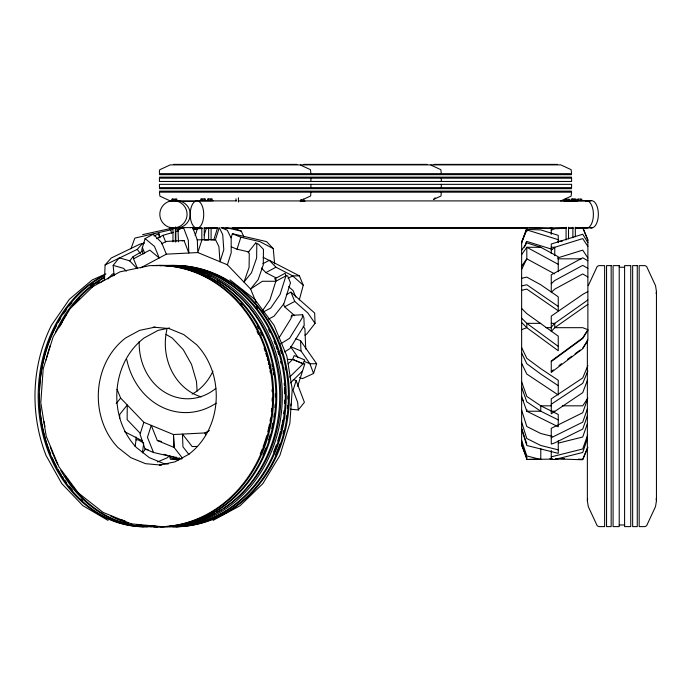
<?xml version="1.0" encoding="UTF-8"?>
<svg xmlns="http://www.w3.org/2000/svg" width="691" height="691" viewBox="0 0 691 691"><rect width="100%" height="100%" fill="white"/><g stroke="black" fill="none" stroke-linecap="round" stroke-linejoin="round"><path stroke-width="1.04" d="M119.69 418.591L119.724 414.393L127.265 404.986L127.135 419.662L140.403 433.507M104.496 279.613L105.092 264.938L111.234 258.019L139.85 244.182L144.514 243.007M284.58 351.909L289.952 348.601L304.204 325.539L303.902 317.86L302.623 314.742L291.464 315.312L291.058 318.43L278.939 338.029M302.623 314.742L302.217 317.86L289.546 338.348L280.598 343.868M135.099 446.576L136.058 439.813M143.616 444.054L142.372 452.847L145.585 449.046M588.274 285.651L597.214 266.432L598.881 265.62L604.634 265.62L604.634 526.611L598.881 526.611L597.214 525.799L588.274 506.581L587.359 500.716L587.67 498.764M656.148 293.468L656.45 291.516L655.534 285.651L646.595 266.432L644.936 265.62L639.175 265.62L639.175 526.611L644.936 526.611L646.595 525.799L655.534 506.581L656.45 500.716L656.45 291.516M256.223 302.693L250.617 289.028L227.382 264.791L197.799 252.552L166.35 254.158L161.616 242.61L153.221 234.24L145.084 238.594L141.681 250.125L143.253 253.968M299.298 299.903L303.254 285.245L299.41 275.864L269.326 260.3L262.891 263.729M178.805 459.757L178.433 458.729L172.197 458.383L169.666 456.924L170.487 459.299L178.805 459.757L179.375 457.839M195.182 235.648L197.401 228.652L202.394 228.401M117.029 389.283L120.631 398.068L143.858 422.305L140.048 434.285L145.05 448.986L153.497 452.484L181.768 458.997M204.165 235.182L206.384 228.194L217.76 227.866M217.605 227.788L213.804 239.777L215.488 239.604L219.289 227.615L222.718 234.612L223.798 249.745L219.988 261.734L218.917 246.592L215.488 239.604L197.03 239.855M225.396 229.619L226.026 227.615L241.297 231.148L243.923 236.987M231.122 237.73L232.392 233.739L266.562 241.608L273.265 248.596L274.621 263.919M227.382 264.791L231.191 252.811L231.174 238.11L227.313 230.241L220.973 227.615M249.028 251.973L237.039 249.218L240.848 237.238L232.392 233.739M293.278 379.428L296.137 380.611L293.079 390.26L297.666 402.317L298.287 409.962L290.384 409.176M290.617 405.764L291.395 403.328M297.596 386.329L304.861 363.734L303.168 363.76L292.664 359.415L287.491 359.415M299.548 377.459L302.408 378.642L313.559 373.477L316.651 363.734L300.576 340.706L295.808 338.728M202.014 239.604L197.799 252.552L197.298 239.812L192.539 227.33L190.517 227.745M521.636 243.18L526.801 227.615L526.801 231.615M587.54 438.353L582.72 452.484L554.761 459.48L551.263 459.48L551.263 450.48M587.195 424.265L582.72 437.006L558.363 443.095M587.54 435.261L582.72 448.986L551.263 456.855M587.54 399.044L582.72 412.743L551.263 428.316L551.263 444.088L554.761 442.914L582.72 429.068L587.54 415.377M587.54 408.45L582.72 422.149L551.263 437.723M130.901 248.89L134.823 238.11L172.75 229.369M587.514 380.041L582.72 392.652L551.263 413.814L551.263 398.862L582.72 377.96L587.877 365.539M288.156 363.846L292.673 359.398L294.202 355.571L304.705 359.916L303.168 363.76L289.615 377.087M587.082 448.735L582.72 459.299L578.419 459.161M587.877 447.276L582.72 459.757L555.46 458.867M521.636 242.299L526.801 229.896L558.25 239.673M525.609 243.837L526.404 241.928M524.417 247.162L526.801 241.444L552.161 249.33M587.877 370.937L582.72 383.358L551.263 404.261M521.636 269.404L526.801 258.823L526.801 247.283L540.777 247.283L558.25 256.741L558.25 271.667M587.877 330.229L582.72 338.495L551.263 361.557M582.72 348.178L587.367 340.732M587.877 398.068L582.72 405.833L562.284 405.824M262.373 310.881L269.965 299.851L275.821 281.272L275.018 278.672L285.133 273.273L285.936 275.864L280.088 294.444L270.734 308.022L263.383 311.952M521.636 250.246L526.801 242.895L540.777 247.283M521.636 254.634L526.801 247.283L558.25 264.316M521.636 266.182L526.801 258.823L554.553 273.861M178.477 241.841L178.019 230.172L179.064 228.712L183.556 227.788L188.315 240.278L188.816 253.01L184.056 240.52L166.099 241.444L161.573 243.854M169.33 228.997L170.625 227.33M286.324 294.582L290.92 292.129L314.647 313.032L315.053 323.371L306.666 334.099L304.826 335.083M114.058 275.467L113.16 265.37L119.223 257.795L129.597 260.783L137.155 268.661M129.64 260.948L133.009 256.741L142.787 250.963M116.235 403.553L120.631 398.068M255.67 243.007L248.129 252.414L249.287 253.588L249.08 267.426L243.983 282.101L251.515 272.695L256.62 258.019L256.819 244.182L255.67 243.007L258.503 244.182L263.478 249.373L263.254 264.938L258.158 279.613L250.617 289.028L262.355 281.272L275.821 281.272L285.936 275.864L287.62 275.864L290.479 282.835L283.897 303.738L274.068 316.158L268.557 319.104M298.287 409.962L304.403 402.317L296.137 380.611M107.969 278.957L112.072 274.344L113.963 273.429M105.092 264.938L137.276 249.373L141.888 244.182L143.642 243.396M551.263 327.18L554.761 323.336L587.877 299.989M290.401 382.944L302.563 370.972M92.879 286.592L70.154 308.661L53.207 336.69L43.196 368.769L40.804 402.715L46.193 436.211L58.994 466.969L78.333 492.899M551.263 283.751L554.761 280.511L582.72 265.37L587.877 268.35M551.263 371.784L553.361 369.91M169.545 455.758L167.127 457.813L157.47 461.994M551.263 250.125L554.761 247.283L582.72 238.594L587.877 246.419M587.877 304.334L554.761 327.681L551.263 331.525L551.263 316.107L582.72 294.409L587.877 291.542M558.993 365.565L561.533 363.699M567.466 359.355L571.707 356.245M575.093 353.766L580.181 350.035M112.866 275.864L114.602 274.828M93.026 286.454L120.009 271.831L149.636 265.62L152.409 265.62A130.659 114.499 -90 0 1 272.643 391.927A130.659 114.499 -90 0 1 159.742 526.767M189.023 454.168L174.961 461.856L159.414 465.112L161.262 465.112L145.507 463.67L130.841 457.667L117.945 447.535C89.191 417.338 92.188 363.449 125.676 337.925L139.591 330.376L155.138 327.119M213.035 520.401L240.019 505.777L262.891 483.57L279.838 455.542L289.849 423.462L292.241 389.517L286.851 356.02L274.051 325.262L254.711 299.333M156.641 238.706L162.972 235.329L173.303 232.314M178.019 230.172L180.748 228.712M140.619 267.892L166.35 254.158M261.423 268.004L265.845 272.617L275.959 267.218L292.673 275.864L303.254 285.245M288.078 278.318L292.673 275.864L299.41 275.864M283.465 304.031L284.614 306.813L294.729 301.414L307.91 313.032L315.053 323.371M143.858 422.305L173.45 434.544L204.916 432.937L209.416 430.519M560.764 200.934L571.146 196.14L571.587 192.167L159.431 192.167L159.871 196.14L170.254 200.934L236.365 200.891M303.029 199.492L310.639 195.976L310.898 192.167M433.421 199.492L441.031 195.976L441.29 192.167M153.989 235.925L158.887 233.739L160.062 237.73M174.711 228.496L176.663 227.615L177.846 231.615M105.844 273.921L92.11 279.993L69.35 299.333L51.367 325.401C31.406 365.72 29.739 413.564 46.021 455.421L61.767 483.57L82.825 505.639L108.038 520.401M551.263 230.172L554.761 228.712L566.585 228.324M521.636 329.659L526.801 327.681L558.25 350.734L558.25 336.146L526.801 313.602L521.636 308.436M557.758 257.898L582.72 250.133L587.877 257.968M175.376 231.71L178.468 230.803M521.636 278.309L526.801 277.117L540.777 284.761L558.25 296.819L558.25 310.803L526.801 289.106L521.636 290.298M521.636 285.953L526.801 284.761L558.25 306.459M142.648 234.612L173.596 227.849M169.485 327.983L158.084 330.376L144.169 337.925C110.681 363.449 107.675 417.338 136.438 447.535L149.334 457.667L164 463.67L168.207 464.05M182.26 240.891L184.056 240.52M204.389 228.298L206.384 228.194M565.946 227.883L551.263 228.367L551.263 234.413M568.736 228.246L573.038 228.108M575.188 228.039L582.72 227.788L587.877 240.278M557.982 241.332L562.284 241.194M536.233 459.161L526.801 459.472L521.636 443.916M549.863 458.712L551.962 458.643M552.083 459.1L526.801 459.48L526.801 457.477M556.195 458.962L558.25 458.893L558.25 458.435M221.889 227.736L223.962 227.676M197.401 228.652L201.694 228.531M193.16 229.559L197.376 229.429M204.648 240.114L208.777 239.993M210.85 239.932L214.979 239.812M197.427 446.412L192.184 446.567L182.45 434.086L182.951 446.818L188.79 454.307C222.398 428.878 225.361 374.893 196.607 344.697L183.72 334.565L169.045 328.562L153.29 327.119M173.415 164.389L296.905 164.389M303.815 164.389L427.297 164.389M434.112 164.389L557.594 164.389M300.645 164.881L430.467 164.881L440.849 169.675L441.29 173.648M430.942 164.881L560.764 164.881L571.146 169.675L571.587 173.648L159.431 173.648L159.431 170.565L159.871 169.675L170.254 164.881L300.075 164.881L310.458 169.675L310.898 173.648M159.431 174.676L571.587 174.676M159.431 177.146L571.587 177.146M159.431 188.669L571.587 188.669M159.431 191.139L571.587 191.139M434.622 198.101L435.65 198.101M575.413 199.138L571.137 199.138L571.137 200.675M199.872 200.511L206.246 200.511M206.678 200.511L213.061 200.511M171.031 200.675L177.777 200.675M560.755 200.727L565.074 200.727M569.393 200.727L572.632 200.727M575.853 200.675L590.978 200.727M199.872 200.744L206.246 200.744M206.678 200.744L213.061 200.744M564.106 200.839L570.49 200.839M570.913 200.839L577.296 200.839M238.309 200.934L587.177 200.891M564.106 201.072L570.49 201.072M570.913 201.072L577.296 201.072M177.578 201.418L194.698 201.418M303.574 201.323L304.956 201.323L304.066 200.191M190.941 227.615L182.787 227.615L182.985 228.194M233.688 227.883L527.311 227.883M582.366 227.883L592.083 227.883M196.417 228.047A13.621 6.763 90 0 0 203.068 208.63A13.621 6.763 90 0 0 191.398 206.73A13.621 6.763 90 0 0 196.417 228.047L201.815 228.047L201.832 239.613M203.966 228.047L218.002 228.047M222.321 228.047L566.655 228.047M568.814 228.047L573.133 228.047M575.292 228.047L586.089 228.047A13.621 6.763 -90 0 0 593.388 213.787A13.621 6.763 -90 0 0 585.415 201.064M551.263 247.283L554.761 247.283L554.761 255.679M557.982 258.823L581.641 258.823M619.222 267.244L624.595 267.244M540.777 323.336L526.801 323.336L521.636 318.171M551.263 323.336L554.761 323.336L554.761 327.681L582.72 327.681L587.877 329.659L582.72 337.925L551.263 360.978L551.263 372.354L582.72 348.748L587.877 340.473L587.877 239.812L582.72 227.33M546.02 327.681L551.263 327.681M316.651 363.734L309.913 363.734L304.187 361.367M551.263 405.824L540.777 405.833L526.801 396.444L521.636 381.795M551.263 411.223L554.761 411.223M619.222 524.987L624.595 524.987M178.036 227.538L183.34 227.685M192.867 227.952L202.403 228.22M192.763 228.177L195.959 228.263M174.391 457.2L176.464 457.252M550.027 227.926L552.083 227.995M528.891 227.685L551.962 228.445M177.725 227.719L179.79 227.788M557.982 458.487L564.435 458.703M551.263 459.299L554.761 459.472M131.428 523.873L161.219 526.611M240.848 237.238L259.825 241.608L273.265 248.596M153.497 452.484L147.451 437.343L151.26 425.362L157.306 440.504L161.495 441.463M145.05 448.986L148.15 449.703M552.083 436.332L540.777 433.507L526.801 426.52L521.636 410.169M558.25 449.858L540.777 445.488L526.801 438.5L521.636 422.149M164.061 454.341L167.162 455.196M169.226 455.766L173.363 456.906M113.16 265.37L123.534 268.35L126.28 271.218M131.195 523.821L103.054 512.385L78.463 493.02M292.673 359.398L303.176 363.734M232.763 227.615L241.297 231.148M231.407 246.886L237.039 249.218M313.559 373.477L309.913 363.734L300.982 350.95L290.479 346.606L298.21 357.705M157.306 440.504L174.201 447.492L173.476 434.544L173.977 447.276L182.407 458.098M558.25 419.878L540.777 411.223L526.801 401.851L521.636 387.193M265.845 272.617L276.055 277.903M124.371 431.547L142.519 440.936M263.185 257.311L269.455 260.576M587.877 260.783L582.72 257.795L551.263 274.828L551.263 292.345L554.761 289.106L582.72 273.964L587.877 276.953M143.754 443.069L138.096 439.813L136.049 439.804L135.98 436.971M166.082 334.453L172.258 338.063L183.245 349.655L191.545 364.425L196.494 381.536L197.116 391.115M558.25 385.682L540.777 374.064L526.801 363.725L521.636 352.997M558.25 346.39L526.801 323.336L526.801 327.681L521.636 322.516M229.991 279.846L254.59 299.212M145.084 238.594L154.49 246.419L159.224 257.968L149.817 250.133L133.536 258.823L137.449 268.419M284.614 306.813L294.694 315.701M288.605 286.627L293.139 290.652L295.774 297.087M269.326 260.3L275.959 267.218M275.018 278.672L276.262 279.967M137.276 249.373L140.454 253.649M303.15 326.187L304.93 328.778L305.733 349.067M521.636 398.059L523.355 400.642M587.877 242.61L582.72 234.24L551.263 244.018L551.263 253.58M521.636 347.599L526.801 358.318L540.777 368.666L558.25 380.283L558.25 394.967L526.801 374.064L521.636 363.345M521.636 444.797L525.609 454.332M526.801 457.658L521.636 445.254L521.636 241.833L526.801 229.429L540.777 229.896L558.25 235.329L558.25 242.679M290.92 292.129L294.729 301.414M291.464 315.312L292.103 316.867M162.972 235.329L165.736 242.066M142.268 247.283L144.635 253.053M133.009 256.741L133.795 258.667M204.916 432.937L205.702 434.855M521.636 396.574L526.801 411.231L558.25 426.796L558.25 414.47L540.777 405.824L540.777 411.231L526.801 411.231L526.801 409.426M521.636 428.403L526.801 443.968M521.636 440.383L526.801 455.948L540.777 459.48L540.777 448.494M521.636 429.137L526.801 445.488L558.25 453.356L558.25 440.875M170.789 230.241L171.679 233.238M656.148 498.764L656.45 500.716M158.887 233.739L159.25 237.669M300.576 340.706L300.982 350.95M587.359 339.834L587.359 500.716M581.805 200.675L581.805 199.138L577.529 199.138L577.529 200.675M580.716 199.138L580.716 200.675M578.583 199.138L578.583 200.675M576.389 200.839L576.389 199.302L571.82 199.302L571.82 200.839M575.266 199.302L575.266 200.839M575.327 227.261L575.327 236.771M572.986 199.302L572.986 200.839M572.882 227.261L572.882 237.834M572.191 199.138L572.191 200.675M569.583 200.839L569.583 199.302L565.013 199.302L565.013 200.839M568.46 199.302L568.46 200.839M568.52 227.261L568.52 238.887M566.179 199.302L566.179 200.839M566.076 227.261L566.076 239.941M441.29 178.174L441.29 181.465M441.29 184.35L441.29 187.641M310.898 178.174L310.898 181.465M310.898 184.35L310.898 187.641M238.43 197.712L238.43 202.022M236.011 198.792L236.011 200.951M212.154 200.511L212.154 198.973L207.585 198.973L207.585 200.511M211.031 198.973L211.031 200.511M211.092 227.987L211.092 239.613M208.742 198.973L208.742 200.511M208.647 227.987L208.647 239.613M205.339 200.511L205.339 198.973L200.779 198.973L200.779 200.511M204.286 227.987L204.286 239.613M204.216 198.973L204.216 200.511M201.936 198.973L201.936 200.511M176.879 200.675L176.879 199.138L171.921 199.138L171.921 200.675M176.421 199.138L176.421 200.675M175.834 227.097L175.834 241.893M175.376 227.097L175.376 241.893M175.186 199.138L175.186 200.675M172.931 199.138L172.931 200.675M172.966 228.151L172.966 241.893M172.379 199.138L172.379 200.675M589.242 201.47A13.621 6.815 -90 0 1 598.328 213.199A13.621 6.815 -90 0 1 590.304 227.702M303.09 199.094A3.472 1.589 -90 0 1 304.213 201.547M303.15 199.449A3.472 1.589 -90 0 1 303.893 201.547M300.982 200.718A3.472 1.589 -90 0 1 301.233 199.993M300.922 201.418A1.451 0.665 -90 0 1 301.976 201.513A1.209 0.553 -90 0 1 302.589 201.349M301.216 199.751A3.472 1.589 -90 0 1 301.63 201.306A1.209 0.553 -90 0 1 302.33 201.418M300.896 199.751A3.472 1.589 -90 0 1 301.311 201.306M301.008 201.357A1.209 0.553 -90 0 1 301.682 201.418M300.991 200.986A1.451 0.665 -90 0 1 301.76 201.513A1.451 0.665 -90 0 1 302.839 201.513M301.466 201.418A1.209 0.553 -90 0 0 300.922 201.211A1.209 0.553 -90 0 1 301.034 201.418M300.205 201.029A1.451 0.665 -90 0 1 300.473 201.513M302.408 201.513A1.451 0.665 -90 0 0 301.354 201.418A1.451 0.665 -90 0 0 300.896 200.917A1.451 0.665 -90 0 1 301.544 201.513A1.451 0.665 -90 0 1 302.623 201.513M301.44 201.357A1.209 0.553 -90 0 1 302.114 201.418M302.192 201.513A1.451 0.665 -90 0 0 301.138 201.418A1.451 0.665 -90 0 0 301 201.228M301.224 201.357A1.209 0.553 -90 0 1 301.898 201.418M300.991 201.159A1.209 0.553 -90 0 1 301.25 201.418M301.872 201.357A1.209 0.553 -90 0 1 302.546 201.418M302.088 201.357A1.209 0.553 -90 0 1 302.762 201.418M304.36 201.245A1.209 0.553 -90 0 1 304.481 201.418M304.446 201.228A1.451 0.665 -90 0 1 304.567 201.513M302.002 201.418A1.451 0.665 -90 0 1 303.055 201.513M434.008 198.913A3.472 1.589 -90 0 1 433.628 199.258M212.94 371.162A55.228 44.855 90 0 1 192.158 394.095M148.09 526.767A130.659 106.103 -90 0 1 65.161 475.866M59.176 326.99A130.659 106.103 -90 0 1 66.051 314.975M72.78 305.491A130.659 106.103 -90 0 1 104.548 277.592M162.204 526.767A130.659 106.103 -90 0 1 152.659 526.11M146.967 526.767A130.659 106.103 -90 0 1 60.756 470.312M57.707 464.551A130.659 106.103 -90 0 1 50.253 446.662M44.941 426.701A130.659 106.103 -90 0 1 43.999 421.432M46.116 360.011A130.659 106.103 -90 0 1 50.227 345.638M55.332 332.682A130.659 106.103 -90 0 1 104.367 277.065M144.281 526.767A130.659 106.103 -90 0 1 41.261 421.113A130.659 106.103 -90 0 1 104.514 275.554M163.318 526.767A130.659 106.103 -90 0 1 153.782 526.11M68.547 480.115A129.036 104.79 -90 0 1 67.373 478.397M60.108 326.022A129.036 104.79 -90 0 1 62.207 322.187M75.777 302.727A129.036 104.79 -90 0 1 79.292 298.788M91.877 287.223A129.036 104.79 -90 0 1 93.544 285.936M96.93 283.5A129.036 104.79 -90 0 1 99.495 281.79M143.158 526.767A130.659 106.103 -90 0 1 40.043 420.491A130.659 106.103 -90 0 1 104.35 275.07M151.674 526.767A130.659 106.103 -90 0 1 136.818 525.29M128.388 523.268A130.659 106.103 -90 0 1 110.586 515.987M100.126 282.688A130.659 106.103 -90 0 1 104.462 279.803M159.509 526.767A130.659 106.103 -90 0 1 146.786 525.661M158.394 526.767A130.659 106.103 -90 0 1 145.663 525.661M82.549 500.379A129.036 104.79 -90 0 1 80.977 498.937M72.693 490.351A129.036 104.79 -90 0 1 69.195 486.118M66.535 482.629A129.036 104.79 -90 0 1 64.738 480.115M63.563 478.397A129.036 104.79 -90 0 1 62.406 476.652M61.283 474.872A129.036 104.79 -90 0 1 58.027 469.388M56.999 467.513A129.036 104.79 -90 0 1 52.274 457.857M50.607 453.935A129.036 104.79 -90 0 1 42.013 424.214M41.823 423.168A129.036 104.79 -90 0 1 40.614 414.894M40.372 412.795A129.036 104.79 -90 0 1 39.707 404.347M39.612 402.231A129.036 104.79 -90 0 1 39.517 393.775M39.629 389.586A129.036 104.79 -90 0 1 56.299 326.022M58.398 322.187A129.036 104.79 -90 0 1 60.627 318.413M63.563 313.826A129.036 104.79 -90 0 1 66.681 309.404M69.281 306.001A129.036 104.79 -90 0 1 71.968 302.727M90.573 285.314A129.036 104.79 -90 0 1 93.121 283.5M154.81 526.767A130.659 106.103 -90 0 1 139.962 525.29M125.347 521.23A130.659 106.103 -90 0 1 121.391 519.658M201.176 396.893A55.228 48.396 90 0 1 166.954 329.253M215.868 388.368A55.228 48.396 90 0 1 164.726 392.229A55.228 48.396 90 0 1 139.219 341.501M216.188 403.129A69.04 60.497 90 0 1 126.79 359.64M169.053 265.62A130.659 114.499 -90 0 1 289.287 391.927A130.659 114.499 -90 0 1 176.386 526.767M168.129 265.62A130.659 114.499 -90 0 1 288.354 391.927A130.659 114.499 -90 0 1 175.462 526.767M159.906 265.767A130.659 114.499 90 0 1 282.222 390.717A130.659 114.499 90 0 1 169.364 526.767M164.985 265.62A130.659 114.499 -90 0 1 285.219 391.927A130.659 114.499 -90 0 1 172.318 526.767M165.909 265.62A130.659 114.499 -90 0 1 286.143 391.927A130.659 114.499 -90 0 1 173.242 526.767M156.477 265.62A130.659 114.499 -90 0 1 276.711 391.927A130.659 114.499 -90 0 1 163.81 526.767M240.943 303.427A129.036 113.082 90 0 1 242.342 305.007M257.216 326.022A129.036 113.082 90 0 1 258.728 328.769M260.662 332.518A129.036 113.082 90 0 1 262.044 335.385M271.909 364.537A129.036 113.082 90 0 1 272.349 366.593M272.755 368.657A129.036 113.082 90 0 1 273.144 370.739M273.489 372.82A129.036 113.082 90 0 1 273.809 374.911M275.329 393.775A129.036 113.082 90 0 1 275.346 396.936M275.122 404.347A129.036 113.082 90 0 1 274.906 407.526M274.275 413.84A129.036 113.082 90 0 1 273.861 416.975M272.833 423.168A129.036 113.082 90 0 1 271.744 428.429M270.164 434.725A129.036 113.082 90 0 1 268.635 439.917M265.785 448.044A129.036 113.082 90 0 1 262.934 454.903M195.613 271.036A129.036 113.082 90 0 1 198.671 271.969M200.701 272.651A129.036 113.082 90 0 1 203.741 273.757M207.749 275.389A129.036 113.082 90 0 1 210.712 276.72M217.458 280.175A129.036 113.082 90 0 1 280.848 392.445A129.036 113.082 90 0 1 223.15 508.654M221.353 509.777A129.036 113.082 90 0 1 216.784 512.428M214.927 513.422A129.036 113.082 90 0 1 206.41 517.412M204.493 518.181A129.036 113.082 90 0 1 202.575 518.906M159.44 265.62A130.659 114.499 90 0 1 279.665 391.927A130.659 114.499 90 0 1 166.773 526.767M155.553 265.62A130.659 114.499 -90 0 1 275.787 391.927A130.659 114.499 -90 0 1 162.886 526.767M157.531 526.706A130.659 114.499 -90 0 1 155.389 526.594M150.016 526.136A130.659 114.499 -90 0 1 147.883 525.868M153.333 265.62A130.659 114.499 -90 0 1 273.567 391.927A130.659 114.499 -90 0 1 160.666 526.767M157.462 526.758A130.659 114.499 -90 0 1 153.169 526.594M149.947 526.352A130.659 114.499 -90 0 1 145.663 525.868M141.405 525.203A130.659 114.499 -90 0 1 138.252 524.581M157.608 526.775A130.659 114.499 -90 0 1 152.245 526.594M149.023 526.352A130.659 114.499 -90 0 1 144.739 525.868M141.543 525.385A130.659 114.499 -90 0 1 137.328 524.581M256.301 306.614A129.036 113.082 -90 0 1 257.665 308.255M280.563 350.32A129.036 113.082 -90 0 1 281.539 353.377M285.133 367.621A129.036 113.082 -90 0 1 285.53 369.694M287.922 395.883A129.036 113.082 -90 0 1 287.897 399.053M287.629 405.401A129.036 113.082 -90 0 1 287.396 408.58M286.584 415.939A129.036 113.082 -90 0 1 286.117 419.057M283.828 430.536A129.036 113.082 -90 0 1 283.025 433.68M279.846 444.011A129.036 113.082 -90 0 1 275.51 454.903M268.652 329.693A129.036 113.082 -90 0 1 270.086 332.518M274.051 341.259A129.036 113.082 -90 0 1 275.243 344.256M276.003 346.269A129.036 113.082 -90 0 1 277.074 349.3M277.756 351.339A129.036 113.082 -90 0 1 278.706 354.405M280.624 361.471A129.036 113.082 -90 0 1 281.107 363.509M284.217 383.306A129.036 113.082 -90 0 1 284.39 385.405M284.528 387.496A129.036 113.082 -90 0 1 284.632 389.586M284.675 390.631A129.036 113.082 -90 0 1 284.761 393.775M284.727 400.106A129.036 113.082 -90 0 1 284.606 403.285M284.053 410.687A129.036 113.082 -90 0 1 283.707 413.84M282.809 420.085A129.036 113.082 -90 0 1 282.265 423.168M282.066 424.214A129.036 113.082 -90 0 1 280.935 429.482M280.425 431.59A129.036 113.082 -90 0 1 277.739 440.944M276.34 445.03A129.036 113.082 -90 0 1 273.627 451.992M257.043 331.568A129.036 113.082 -90 0 1 258.443 334.427M264.152 348.29A129.036 113.082 -90 0 1 265.18 351.339M265.828 353.377A129.036 113.082 -90 0 1 266.735 356.452M267.279 358.448A129.036 113.082 -90 0 1 267.806 360.46M268.298 362.49A129.036 113.082 -90 0 1 268.764 364.537M269.205 366.593A129.036 113.082 -90 0 1 269.62 368.657M270 370.739A129.036 113.082 -90 0 1 270.345 372.82M272.064 389.586A129.036 113.082 -90 0 1 272.142 391.676M272.194 397.99A129.036 113.082 -90 0 1 272.116 401.169M271.675 408.58A129.036 113.082 -90 0 1 271.373 411.741M270.561 418.02A129.036 113.082 -90 0 1 270.06 421.113M269.49 424.214A129.036 113.082 -90 0 1 267.849 431.59M266.735 435.771A129.036 113.082 -90 0 1 263.029 447.042M262.26 449.038A129.036 113.082 -90 0 1 260.213 453.935M179.038 200.9A13.621 13.621 0 0 1 177.682 227.883M571.587 178.174L159.431 178.174L159.431 181.465L571.587 181.465L571.587 178.174M571.587 184.35L159.431 184.35L159.431 187.641L571.587 187.641L571.587 184.35M611.164 265.62L606.551 265.62L606.551 526.611L611.164 526.611L611.164 265.62M619.222 265.62L613.081 265.62L613.081 526.611L619.222 526.611L619.222 265.62M630.736 265.62L624.595 265.62L624.595 526.611L630.736 526.611L630.736 265.62M637.257 265.62L632.654 265.62L632.654 526.611L637.257 526.611L637.257 265.62M164.622 224.679A13.621 13.621 0 0 0 186.846 216.758A13.621 13.621 0 0 0 168.872 201.47A13.621 13.621 0 0 0 164.622 224.679"/></g></svg>
